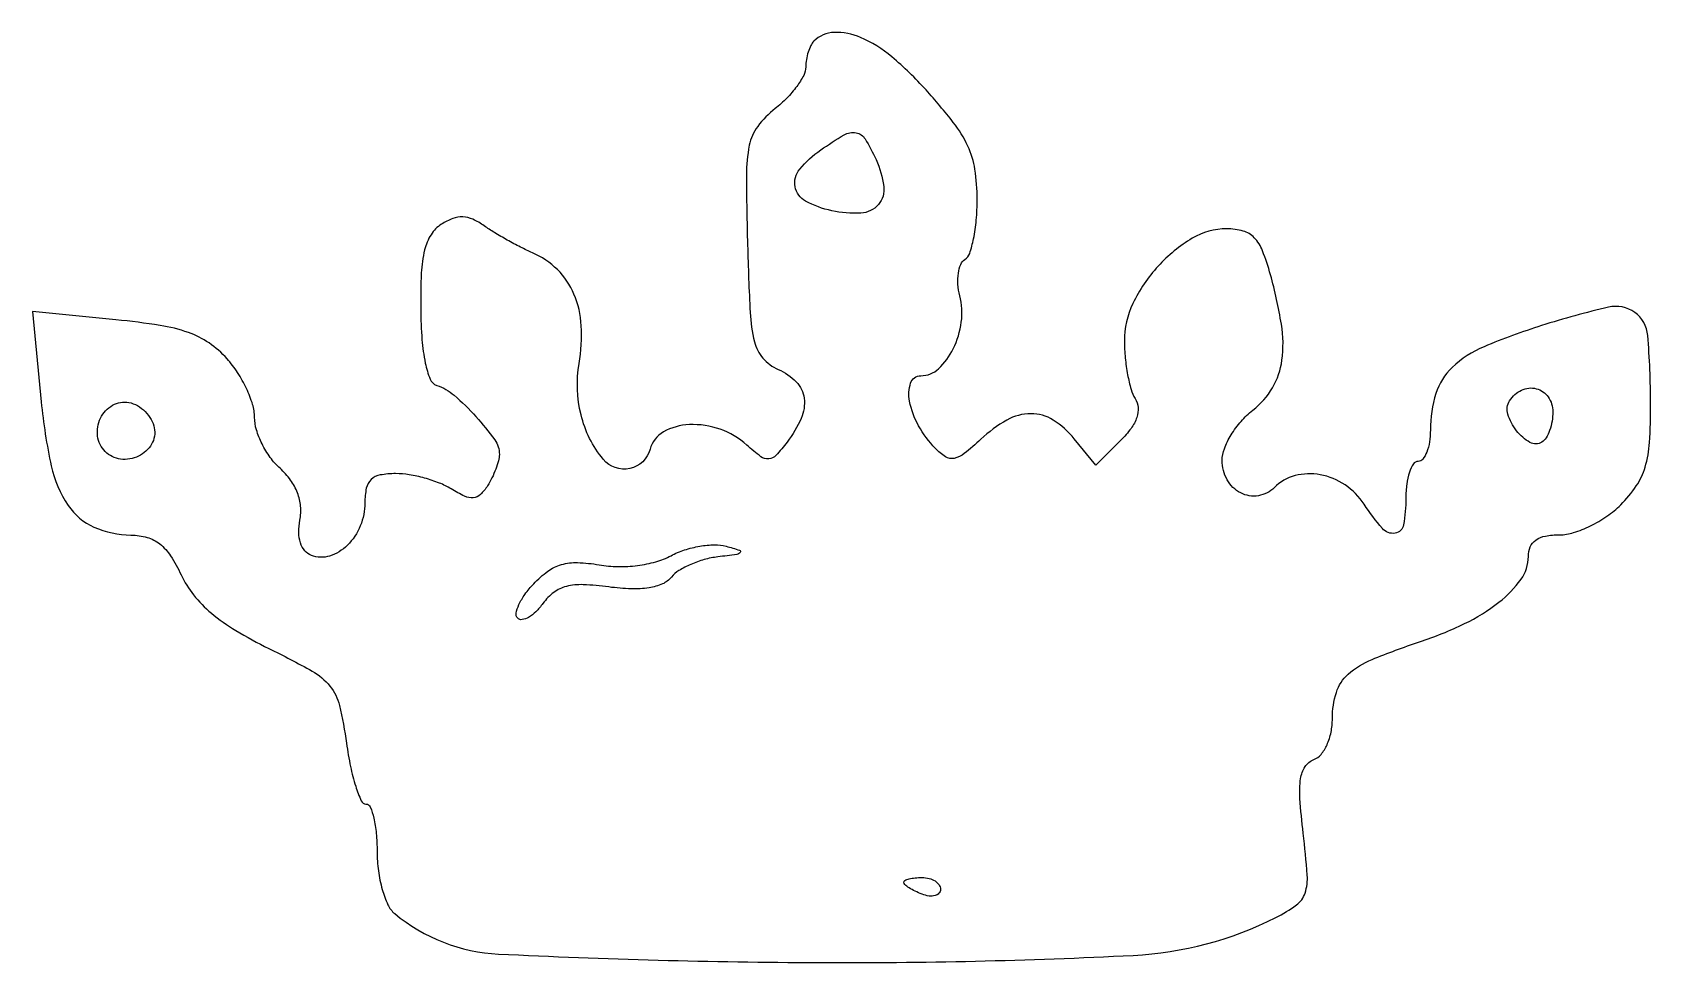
# Model space of a CAD drawing. Extents: x 0 to 132, y 0 to 76.
import ezdxf

# ---------------------------------------------------------------- set-up
doc = ezdxf.new("R2010")
doc.units = 0

msp = doc.modelspace()

# ---------------------------------------------------------------- linework, layer by layer
for points in [[(63.666667, 75.333333, 0.082457), (63.410747, 74.975506, 0.037455), (63.195833, 74.439672, 0.035771), (63.049173, 73.827265, 0.040909), (63, 73.227253, -0.121079), (62.831083, 72.539928, -0.037841), (62.265375, 71.632812, -0.035313), (61.456207, 70.679624, -0.032467), (60.499148, 69.82067, 0.065687), (59.0822, 68.368417, 0.111125), (58.391333, 66.823726, 0.051263), (58.154955, 64.389171, 0.005421), (58.249148, 58.67675, 0.005423), (58.459406, 53.171536, 0.048097), (58.810277, 50.771066, 0.118885), (59.504974, 49.429875, 0.111149), (60.75, 48.512872, -0.095803), (62.225847, 47.493498, -0.164509), (62.86839, 46.160672, -0.135918), (62.624839, 44.51648, -0.05769), (61.4841, 42.58062, -0.024364), (60.564138, 41.480524, -0.189711), (59.973482, 41.194731, -0.182528), (59.333555, 41.382491, -0.022275), (58.187163, 42.33062, 0.099084), (56.021328, 43.623125, 0.095882), (53.498857, 44.002655, 0.116466), (51.384322, 43.408946, 0.205159), (50.289749, 42, -0.282495), (48.639159, 40.417384, -0.280477), (46.47125, 41.167621, -0.113395), (44.6516, 44.795513, -0.101963), (44.500644, 49.003815, 0.055599), (44.674016, 52.08085, 0.086247), (44.077255, 54.665981, 0.09802), (42.724536, 56.667396, 0.093193), (40.689198, 58.04548, -0.015166), (39.72364, 58.499643, -0.009693), (38.629014, 59.082623, -0.009739), (37.577496, 59.69624, -0.017877), (36.75, 60.242497, 0.048541), (35.821268, 60.776984, 0.097079), (35, 60.970711, 0.099226), (34.178332, 60.83836, 0.052375), (33.25, 60.375914, 0.112458), (32.40511, 59.521857, 0.079484), (31.881002, 58.273161, 0.04855), (31.612701, 56.392885, 0.01387), (31.562634, 53.443484, 0.015418), (31.666804, 50.94069, 0.033544), (31.933986, 49.037755, 0.042767), (32.33024, 47.719694, 0.221396), (32.868739, 47.21042, -0.098256), (34.29672, 46.397294, -0.030349), (36.074764, 44.658649, -0.02778), (37.604387, 42.768561, -0.161189), (37.984687, 41.561439, -0.062413), (37.913064, 41.04982, -0.024524), (37.693584, 40.371173, -0.023814), (37.381567, 39.652202, -0.027378), (37.0152, 39, -0.059282), (36.430801, 38.284641, -0.172544), (35.858133, 38.025, -0.131449), (35.145521, 38.1528, -0.028998), (34.044081, 38.75, 0.044826), (33.089531, 39.229156, 0.026611), (31.881254, 39.632813, 0.026486), (30.623108, 39.909209, 0.040846), (29.513569, 40, 0.044655), (28.253584, 39.887246, 0.145794), (27.514302, 39.513528, 0.153395), (27.121743, 38.809718, 0.051136), (27, 37.622445, -0.096829), (26.628839, 35.723837, -0.101625), (25.572422, 34.141489, -0.118537), (24.12308, 33.2656, -0.170122), (22.63634, 33.309308, -0.129499), (22.102133, 33.693896, -0.094078), (21.748276, 34.339085, -0.076159), (21.607926, 35.197709, -0.049763), (21.697731, 36.199113, 0.068772), (21.756282, 37.333813, 0.070219), (21.503488, 38.433353, 0.066142), (20.937554, 39.47353, 0.051259), (20.074126, 40.432917, -0.052674), (19.280325, 41.319961, -0.040727), (18.609274, 42.431056, -0.041855), (18.150342, 43.585931, -0.073781), (18, 44.599224, 0.075059), (17.840605, 45.655044, 0.034907), (17.339062, 46.950216, 0.033583), (16.611131, 48.262701, 0.039872), (15.75, 49.387911, 0.059309), (14.279333, 50.676201, 0.066043), (12.597561, 51.528407, 0.045774), (10.285863, 52.107954, 0.013683), (6.677201, 52.567968), (-0.145599, 53.248586), (0.57542, 45.874293, 0.029183), (1.400208, 40.623833, 0.094749), (2.776864, 37.395674, 0.141619), (4.886405, 35.628206, 0.102278), (7.90301, 34.978358, -0.068016), (9.216958, 34.787621, -0.097972), (10.25874, 34.251466, -0.081584), (11.145253, 33.275424, -0.034915), (12, 31.728358, 0.06058), (13.019405, 30.087715, 0.048899), (14.471739, 28.603967, 0.039735), (16.469666, 27.180796, 0.020644), (19.160728, 25.716803, -0.013077), (22.687107, 23.866961, -0.094171), (24.15242, 22.640111, -0.114541), (24.931538, 21.059098, -0.02328), (25.504566, 17.966803, 0.016814), (25.831919, 16.063232, 0.026445), (26.253197, 14.458998, 0.024397), (26.703679, 13.256609, 0.299378), (27.093838, 13, -0.304426), (27.445346, 12.764123, -0.039814), (27.733815, 11.860968, -0.035372), (27.934461, 10.608564, -0.02204), (28, 9.122445, 0.033287), (28.10544, 7.540375, 0.035906), (28.419946, 6.026829, 0.038725), (28.882046, 4.776722, 0.112114), (29.440438, 4.049432, 0.162256), (37.927066, 0.747867, 0.011209), (63.968278, 0.047495, 0.013717), (89.733278, 0.639218, 0.104829), (101.376948, 3.727829, 0.040187), (103.063391, 4.758353, 0.158273), (103.769596, 5.730992, 0.097641), (103.945182, 7.194524, 0.010433), (103.61506, 10.61815, -0.011463), (103.347955, 13.449242, -0.053869), (103.40749, 15.080047, -0.108698), (103.776474, 16.058345, -0.158091), (104.488112, 16.633812, 0.131549), (105.073695, 17.05898, 0.064423), (105.561225, 17.849668, 0.056488), (105.889221, 18.870076, 0.049578), (106, 19.984544, -0.075832), (106.327153, 22.12924, -0.137318), (107.286541, 23.607482, -0.083862), (109.239667, 24.818048, -0.016607), (113.113266, 26.250989, 0.031911), (116.789249, 27.740162, 0.054175), (119.603449, 29.492575, 0.070456), (121.40072, 31.364984, 0.157341), (122, 33.222241, -0.099112), (122.159431, 34.01864, -0.142448), (122.607958, 34.575399, -0.109061), (123.388519, 34.898435, -0.04381), (124.545455, 35, 0.075857), (125.697555, 35.175802, 0.038394), (127.064205, 35.721023, 0.037017), (128.418504, 36.515163, 0.045294), (129.545455, 37.454545, 0.048357), (130.81121, 38.992051, 0.076309), (131.537242, 40.535051, 0.056477), (131.891061, 42.540405, 0.016113), (131.984687, 45.704545, 0.019595), (131.75103, 51.2876, 0.220199), (130.686451, 53.170908, 0.216503), (128.549914, 53.596001, 0.018923), (123.085062, 52.096088, 0.023234), (118.388047, 50.369978, 0.089056), (115.786175, 48.679133, 0.129373), (114.455038, 46.553862, 0.075705), (114, 43.565741, -0.037126), (113.92694, 42.583152, -0.055859), (113.70625, 41.753687, -0.073287), (113.383099, 41.186603, -0.230594), (113, 41, 0.254951), (112.615738, 40.790443, 0.06271), (112.29375, 40.11875, 0.048861), (112.072766, 39.149251, 0.031626), (112, 38, -0.042558), (111.813252, 35.809917, -0.324466), (111.11532, 35.128847, -0.257474), (110.082592, 35.515599, -0.032118), (108.591957, 37.5, 0.099398), (107.037638, 39.076905, 0.102843), (105.013253, 39.907854, 0.110877), (102.948704, 39.832841, 0.13283), (101.267217, 38.867217, -0.15656), (99.956317, 38.193389, -0.16179), (98.517705, 38.420534, -0.147682), (97.408548, 39.497436, -0.12741), (97, 41.074695, -0.092439), (97.179144, 42.035396, -0.044635), (97.734375, 43.161939, -0.042202), (98.543488, 44.2682, -0.047145), (99.5, 45.17866, 0.09281), (101.110715, 47.018141, 0.101371), (101.883904, 49.260465, 0.073094), (101.837024, 52.20294, 0.027264), (100.947419, 56.25, 0.024885), (100.297045, 58.208326, 0.097961), (99.618822, 59.276524, 0.13594), (98.713257, 59.818819, 0.067439), (97.376073, 60, 0.134862), (94.564329, 59.227559, 0.074005), (91.776555, 56.954912, 0.072416), (89.711181, 53.900199, 0.114128), (89.015313, 50.826923, 0.023019), (89.084943, 49.452867, 0.022261), (89.280707, 48.075424, 0.022826), (89.562082, 46.880887, 0.072052), (89.897279, 46.131966, -0.123095), (90.137948, 45.405073, -0.102054), (90.033102, 44.594466, -0.076053), (89.56247, 43.698895, -0.037452), (88.721286, 42.721286), (86.67864, 40.67864), (84.929027, 42.83932, 0.08178), (83.205423, 44.372336, 0.142979), (81.383291, 44.89573, 0.128396), (79.424921, 44.375356, 0.059841), (77.293841, 42.806324, -0.018963), (75.9444, 41.631653, -0.120257), (75.126945, 41.247826, -0.191801), (74.42015, 41.375989, -0.063195), (73.586714, 42.056324, -0.062456), (72.216695, 43.914876, -0.078407), (71.475825, 45.919702, -0.129933), (71.566092, 47.399289, -0.323486), (72.397429, 48, 0.190169), (73.843125, 48.570484, 0.091641), (75.045785, 50.198235, 0.080509), (75.7038, 52.380303, 0.094812), (75.581361, 54.531855, -0.043574), (75.430278, 55.475173, -0.052732), (75.460419, 56.370631, -0.061484), (75.65363, 57.091631, -0.159478), (75.99633, 57.497732, 0.176947), (76.386288, 57.993038, 0.028765), (76.705172, 59.195766, 0.028684), (76.926576, 60.719394, 0.021741), (77, 62.407212, 0.038112), (76.812661, 64.8614, 0.071358), (76.235226, 66.762736, 0.056886), (75.050193, 68.691371, 0.016854), (72.819979, 71.348195, 0.034393), (70.030054, 74.053534, 0.072783), (67.477504, 75.639444, 0.111308), (65.322933, 76.051406, 0.190407)], [(68.746097, 65.657912, -0.074619), (69.373203, 63.465244, -0.21389), (68.927768, 61.982448, -0.203416), (67.497687, 61.280696, -0.067863), (65.12492, 61.472563, -0.068787), (62.986401, 62.261827, -0.228951), (62.128088, 63.439687, -0.222844), (62.506944, 64.869977, -0.065676), (64.222506, 66.443296, -0.019567), (66.141958, 67.678714, -0.178011), (67.104905, 67.854364, -0.216012), (67.849765, 67.347623, -0.030107)], [(124, 45.059017, -0.041798), (123.934417, 44.275865, -0.043811), (123.739534, 43.527221, -0.047968), (123.453803, 42.917271, -0.121409), (123.113307, 42.570027, -0.273619), (122.133746, 42.551011, -0.098762), (121.037176, 43.496671, -0.0913), (120.331132, 44.852266, -0.216191), (120.472927, 45.956195, -0.144465), (121.440764, 46.822813, -0.174855), (122.646935, 46.940331, -0.180587), (123.622734, 46.263529, -0.152942)], [(9.812423, 43.735492, -0.180854), (9.587197, 42.404159, -0.150092), (8.52681, 41.421425, -0.144478), (7.064085, 41.18165, -0.166747), (5.8, 41.8, -0.166747), (5.18165, 43.064085, -0.144478), (5.421425, 44.52681, -0.150092), (6.404159, 45.587197, -0.180854), (7.735492, 45.812423, -0.083965), (8.426344, 45.554125, -0.065109), (9.063976, 45.063976, -0.065109), (9.554125, 44.426344, -0.083965)], [(55.82318, 33.197413, 0.039294), (54.716766, 32.977617, 0.034378), (53.605938, 32.580449, 0.035943), (52.650029, 32.077967, 0.080738), (52.034062, 31.541042, -0.11692), (51.296061, 30.985477, -0.064237), (50.204807, 30.666704, -0.048314), (48.755734, 30.58059, -0.024039), (46.921287, 30.737383, 0.022464), (44.835258, 30.922293, 0.07242), (43.453259, 30.782097, 0.100934), (42.43078, 30.29212, 0.07297), (41.542166, 29.388552, -0.0392), (40.964377, 28.71597, -0.063665), (40.368069, 28.257412, -0.090734), (39.846656, 28.068606, -0.242557), (39.48121, 28.185457, -0.249791), (39.35628, 28.59536, -0.060136), (39.582993, 29.293832, -0.047709), (40.074418, 30.133852, -0.031348), (40.785848, 31.000509, -0.047588), (41.936612, 32.021407, -0.087546), (43.057404, 32.571016, -0.079714), (44.370365, 32.732235, -0.033965), (46.136399, 32.546447, 0.039635), (47.665186, 32.403102, 0.035218), (49.26017, 32.492746, 0.036422), (50.759977, 32.795778, 0.054461), (52, 33.292481, -0.044019), (53.104107, 33.761663, -0.035733), (54.353125, 34.070505, -0.037001), (55.554054, 34.187366, -0.073667), (56.5, 34.069432, -0.010616), (57.589174, 33.741643, -0.519742), (57.645906, 33.557332, -0.196073), (57.36277, 33.393887, -0.004686)], [(74, 6.031385, -0.184534), (73.877514, 5.710807, -0.147206), (73.559375, 5.516384, -0.100118), (73.074366, 5.488865, -0.055937), (72.5, 5.638374, -0.02136), (71.925442, 5.887494, -0.030395), (71.440625, 6.160341, -0.030693), (71.087111, 6.420671, -0.222225), (71, 6.606989, -0.289661), (71.096084, 6.758929, -0.046727), (71.440625, 6.884553, -0.039339), (71.925176, 6.971531, -0.024748), (72.5, 7, -0.062722), (73.073532, 6.92777, -0.08088), (73.559375, 6.715469, -0.098158), (73.884506, 6.400789, -0.152681)]]:
    msp.add_lwpolyline(points, format="xyb", close=True)

doc.saveas('drawing.dxf')
